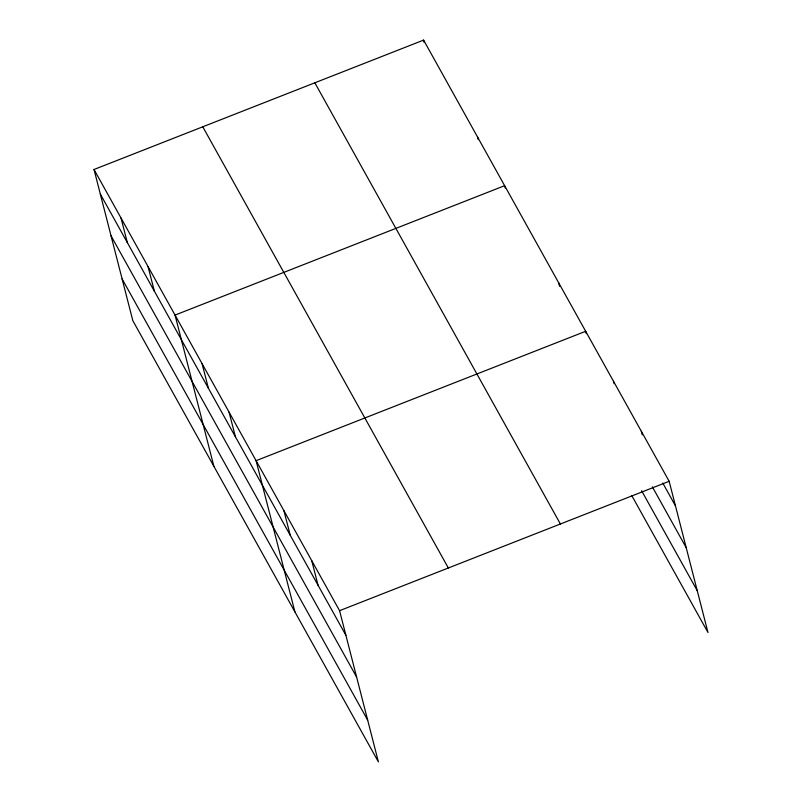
<?xml version="1.0" encoding="UTF-8"?>
<svg xmlns="http://www.w3.org/2000/svg" width="802" height="802" viewBox="0 0 802 802"><rect width="100%" height="100%" fill="white"/><g stroke="black" fill="none" stroke-linecap="round" stroke-linejoin="round"><path stroke-width="1.2" d="M94.014 169.493L339.577 610.683L378.404 761.9L132.841 320.71L94.014 169.493L423.596 40.1L669.159 481.29L707.986 632.507L631.755 495.546M339.577 610.683L669.159 481.29M662.773 483.055L675.474 505.882M652.327 486.794L686.201 547.666M641.6 490.714L697.259 590.723M314.835 82.796L560.397 523.987M202.776 126.796L448.338 567.986M100.33 194.084L345.893 635.274M111.057 235.868L356.619 677.058M122.104 278.926L367.677 720.116M641.329 431.286L642.232 434.804M613.5 381.291L614.101 383.627M586.272 333.632L585.671 331.286L256.089 460.679L294.915 611.896M558.653 282.755L559.555 286.264M505.23 188.039L504.628 185.693L175.047 315.086L213.873 466.303M477.621 137.162L478.223 139.508M423.596 40.1L424.198 42.446M311.747 560.678L318.063 585.27M283.918 510.673L290.234 535.265M229.071 412.148L235.387 436.739M202.064 363.617L208.38 388.208M148.039 266.555L154.355 291.146M121.022 218.024L127.338 242.615"/></g></svg>
